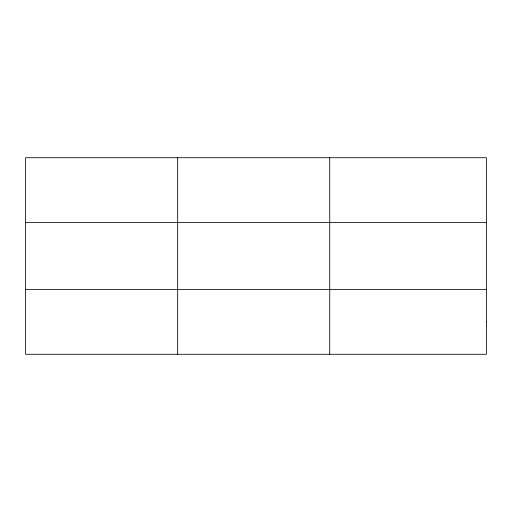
<?xml version="1.0" encoding="UTF-8"?>
<svg xmlns="http://www.w3.org/2000/svg" width="512" height="512" viewBox="0 0 512 512"><rect width="100%" height="100%" fill="white"/><g stroke="black" fill="none" stroke-linecap="round" stroke-linejoin="round"><path stroke-width="0.77" d="M177.664 157.722L177.664 354.278M329.728 157.722L329.728 354.278M25.6 222.586L486.4 222.586M25.6 289.414L486.4 289.414M486.4 321.843L486.4 354.278L25.6 354.278L25.6 157.722L486.4 157.722L486.4 321.843"/></g></svg>
